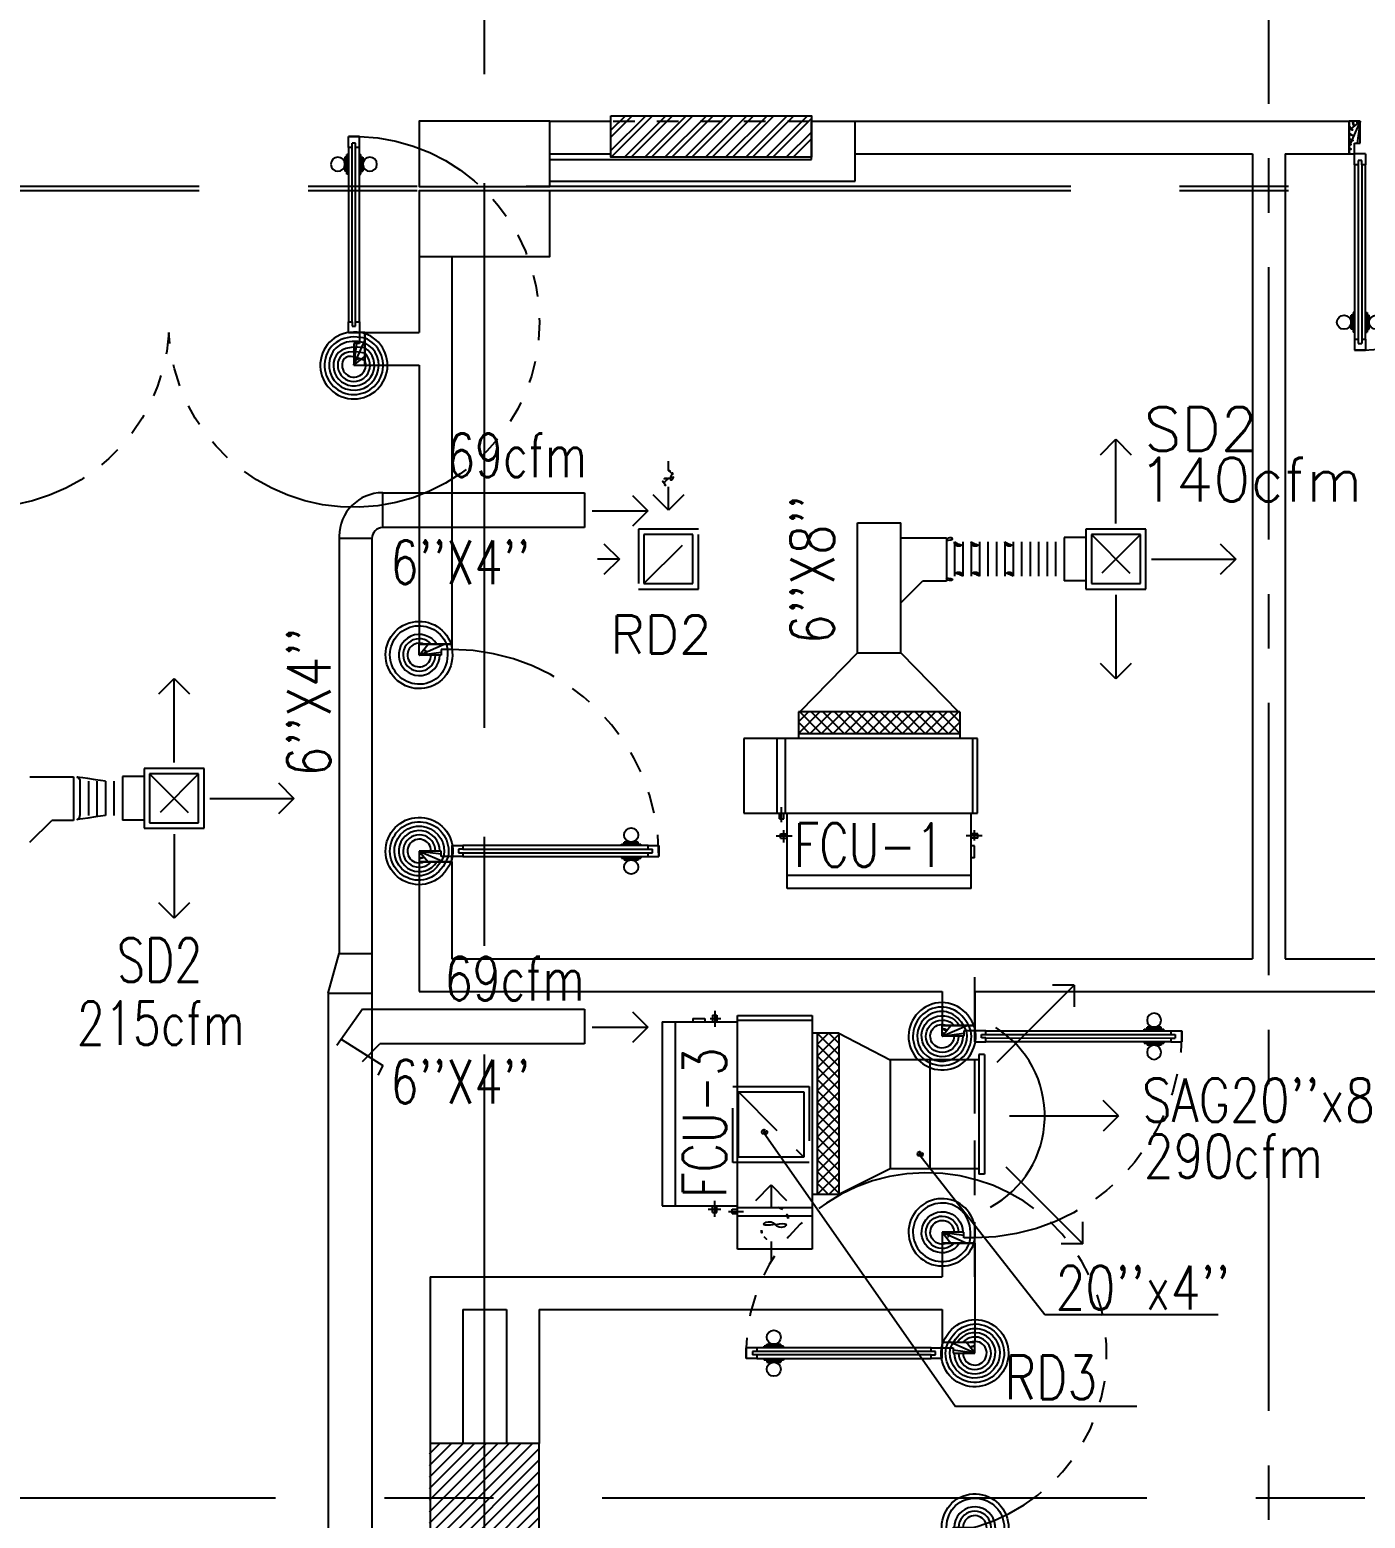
# Model space of a CAD drawing. Extents: x 417866231.7 to 417866328.5, y 43498046.7 to 43498124.2.
# Drawn here: x 417866245.95 to 417866252.08, y 43498075.1 to 43498081.93 of the extents above; entities that cross this region are included whole.
import ezdxf

# ---------------------------------------------------------------- set-up
doc = ezdxf.new("R2010")
doc.units = 0
doc.header["$MEASUREMENT"] = 0
for name, pattern in [('CENTER', [2, 1.25, -0.25, 0.25, -0.25]), ('CENTERX2', [4, 2.5, -0.5, 0.5, -0.5]), ('HIDDEN', [0.375, 0.25, -0.125])]:
    doc.linetypes.add(name, pattern=pattern)
doc.layers.get('0').update_dxf_attribs({"linetype": 'CONTINUOUS'})
for name, color, linetype in [('AXES', 11, 'CENTERX2'), ('AXES1', 11, 'CENTER'), ('COL', 7, 'CONTINUOUS'), ('DOOR', 9, 'CONTINUOUS'), ('DUCT', 6, 'CONTINUOUS'), ('FCU', 6, 'CONTINUOUS'), ('FHC', 9, 'CONTINUOUS'), ('HAT', 11, 'CONTINUOUS'), ('M-AC-FLEX', 7, 'CONTINUOUS'), ('M-EGU.', 2, 'CONTINUOUS'), ('M-TEXT', 2, 'CONTINUOUS'), ('PSUPPLY', 3, 'HIDDEN'), ('WALL', 9, 'CONTINUOUS')]:
    doc.layers.add(name, color=color, linetype=linetype)
doc.styles.add('ROMANS', font='ROMANS.shx', dxfattribs={"width": 0.6})

# ---------------------------------------------------------------- blocks, each defined once
blk = doc.blocks.new('D1000')
at = {"layer": 'DOOR', "color": 7, "linetype": 'ByBlock'}
for p, q in [((0, 0), (-150, 0)), ((-150, 0), (-150, -25)), ((-150, 0), (0, 0)), ((0, -50), (-113.7099299924448, 0)), ((0, -50), (-40.1457343158545, 0)), ((0, -50), (0, 0)), ((-1049.994220409368, -25.1743907785567), (-1099.994220409368, -25.1743907785567)), ((-1099.994220409368, -75.1743907785567), (-1099.994220409368, -25.1743907785567)), ((-1099.994220409368, -25.1743907785567), (-1099.994220409368, -75.1743907785567)), ((-1049.994220409368, -42.1743907785276), (-1069.994220409368, -42.1743907785276)), ((-1069.994220409368, -42.1743907785567), (-1069.994220409368, -58.1743907785567)), ((-1049.994220409368, -58.1743907785567), (-1069.994220409368, -58.1743907785567)), ((-1049.994220409368, -25.1743907785567), (-1049.994220409368, -42.1743907785276)), ((-1049.994220409368, -58.1743907785567), (-1049.994220409368, -75.1743907785567)), ((-927.6366776307696, -17.97439077851595), (-1017.63667763077, -17.97439077851595)), ((-1017.63667763077, -25.1743907785567), (-1017.63667763077, -17.97439077851595)), ((-1005.036677630764, -8.974390778515954), (-940.2366776307754, -8.974390778515954)), ((-1005.036677630764, -17.97439077851595), (-1005.036677630764, -8.974390778515954)), ((-1005.036677630764, -17.97439077851595), (-940.2366776307754, -17.97439077851595)), ((-940.2366776307754, -17.97439077851595), (-940.2366776307754, -8.974390778515954)), ((-927.6366776307696, -25.1743907785567), (-927.6366776307696, -17.97439077851595)), ((-200, -42), (-200, -25)), ((-200, -25), (-150, -25)), ((-180, -42), (-200, -42)), ((-200, -75), (-200, -58)), ((-200, -58), (-180, -58)), ((-180, -58), (-180, -42)), ((-150, -75), (-150, -25)), ((-150, -25), (-100, -25)), ((-100, -25), (-100, -50)), ((0, -50), (-100, -36.64271395650576)), ((-100, -50), (0, -50)), ((-1049.994220409368, -75.1743907785567), (-1099.994220409397, -75.17439077803283)), ((-1017.63667763077, -75.1743907785567), (-1017.63667763077, -82.37439077859744)), ((-927.6366776307696, -82.37439077859744), (-1017.63667763077, -82.37439077859744)), ((-1005.036677630764, -82.37439077859744), (-940.2366776307754, -82.37439077859744)), ((-1005.036677630764, -82.37439077859744), (-1005.036677630764, -91.37439077859744)), ((-1005.036677630764, -91.37439077859744), (-940.2366776307754, -91.37439077859744)), ((-940.2366776307754, -82.37439077859744), (-940.2366776307754, -91.37439077859744)), ((-927.6366776307696, -75.1743907785567), (-927.6366776307696, -82.37439077859744)), ((-150, -75), (-200, -75)), ((0, -950), (-113.7099299924448, -1000)), ((-100, -975), (-100, -950)), ((0, -950), (-100, -963.3572860434942)), ((-100, -950), (0, -950)), ((0, -950), (-40.1457343158545, -1000)), ((0, -950), (0, -1000)), ((-150, -975), (-100, -975)), ((-150, -1000), (-150, -975)), ((-150, -1000), (0, -1000)), ((0, -1000), (-150, -1000))]:
    blk.add_line(p, q, dxfattribs=at)
at = {"layer": 'DOOR', "linetype": 'ByBlock'}
for p, q in [((-200, -25), (-1049.994220409368, -25.1743907785567)), ((-200, -42), (-1049.994220409368, -42.1743907785276)), ((-200, -58), (-1049.994220409368, -58.1743907785567)), ((-1049.994220409368, -75.1743907785567), (-200, -75))]:
    blk.add_line(p, q, dxfattribs=at)
at = {"layer": 'DOOR', "color": 7, "linetype": 'ByBlock'}
for centre in [(-972.6366776307696, 23.35655343646067), (-972.6366776307696, -123.7053349935159)]:
    blk.add_circle(centre, 32.39999999998526, dxfattribs=at)
for centre, radius, start, end in [((0, -50), 134.4019578127773, 158.1598493927677, 169.2800236452233), ((0, -50), 74.40195781277725, 137.7764264164989, 180), ((0, -50), 54.40195781277725, 113.2073828916783, 180), ((0, -50), 154.4019578127773, 161.1052885493303, 166.2857707774695), ((0, -50), 114.4019578127773, 154.0838418822192, 167.37742587102), ((0, -50), 94.40195781277725, 148.0181880332501, 180), ((0, -50), 34.40195781277725, 90, 180), ((0, -50), 14.40195781277725, 90, 180), ((0, -950), 94.40195781277725, 180, 211.9818119667498), ((0, -950), 74.40195781277725, 180, 222.2235735835011), ((0, -950), 54.40195781277725, 180, 246.7926171083217), ((0, -950), 34.40195781277725, 180, 270), ((0, -950), 14.40195781277725, 180, 270), ((0, -950), 154.4019578127773, 193.7142292225305, 198.8947114506697), ((0, -950), 134.4019578127773, 190.7199763547767, 201.8401506072323)]:
    blk.add_arc(centre, radius, start, end, dxfattribs=at)
at = {"layer": 'DOOR', "linetype": 'HIDDEN', "ltscale": 0.5}
blk.add_arc((-149.4480923587253, -24.45375900973158), 950.5464012146837, 180.0434372933824, 269.9667328389054, dxfattribs=at)
blk = doc.blocks.new('C5')
at = {"layer": 'HAT', "linetype": 'ByBlock'}
h = blk.add_hatch(dxfattribs=at)
h.set_pattern_fill('ANSI31', color=256, scale=300, style=0)
h.set_pattern_definition([(45, (-223356.1822811712, -51411.00533739349), (-26.51650429449553, 26.51650429449553), [])])
h.paths.add_polyline_path([(300.0000000001455, 300.0000000000218), (0, 300.0000000000146), (0, 1.455191522836685e-11), (300.0000000001164, 3.637978807091713e-11)])
h.paths.add_polyline_path([(599.9999999999709, 300.0000000000073), (300.0000000001455, 300.0000000000073), (300.0000000000873, 4.365574568510056e-11), (600, 6.548361852765083e-11)])
at = {"layer": 'COL'}
blk.add_lwpolyline([(600, 300.0000000000509), (0, 300.0000000000218), (0, 2.91038304567337e-11), (600, 5.820766091346741e-11)], close=True, dxfattribs=at)
blk = doc.blocks.new('DOOR90')
at = {"layer": 'DOOR', "color": 7, "linetype": 'ByBlock'}
for p, q in [((-150, 0), (0, 0)), ((-150, 0), (-150, -25)), ((0, -50), (-113.7099299924448, 0)), ((0, -50), (-40.1457343158545, 0)), ((0, -50), (0, 0)), ((-1000, -25), (-1050, -25)), ((-1050, -75), (-1050, -25)), ((-1050, -25), (-1050, -75)), ((-1000, -41.9999999999709), (-1020, -41.9999999999709)), ((-1020, -42), (-1020, -58)), ((-1000, -58), (-1020, -58)), ((-1000, -25), (-1000, -41.9999999999709)), ((-1000, -58), (-1000, -75)), ((-877.6424572214019, -17.79999999995925), (-967.6424572214019, -17.79999999995925)), ((-967.6424572214019, -25), (-967.6424572214019, -17.79999999995925)), ((-955.0424572214251, -8.799999999959255), (-890.2424572213786, -8.799999999959255)), ((-955.0424572214251, -17.79999999995925), (-955.0424572214251, -8.799999999959255)), ((-955.0424572214251, -17.79999999995925), (-890.2424572213786, -17.79999999995925)), ((-890.2424572213786, -17.79999999995925), (-890.2424572213786, -8.799999999959255)), ((-877.6424572214019, -25), (-877.6424572214019, -17.79999999995925)), ((-200, -25), (-150, -25)), ((-200, -42), (-200, -25)), ((-180, -42), (-200, -42)), ((-200, -58), (-180, -58)), ((-200, -75), (-200, -58)), ((-180, -58), (-180, -42)), ((-150, -25), (-100, -25)), ((-150, -75), (-150, -25)), ((-100, -25), (-100, -50)), ((0, -50), (-100, -36.64271395650576)), ((-100, -50), (0, -50)), ((-1000, -75), (-1050, -74.99999999947613)), ((-967.6424572214019, -75), (-967.6424572214019, -82.20000000004075)), ((-877.6424572214019, -82.20000000004075), (-967.6424572214019, -82.20000000004075)), ((-955.0424572214251, -82.20000000004075), (-890.2424572213786, -82.20000000004075)), ((-955.0424572214251, -82.20000000004075), (-955.0424572214251, -91.20000000004075)), ((-955.0424572214251, -91.20000000004075), (-890.2424572213786, -91.20000000004075)), ((-890.2424572213786, -82.20000000004075), (-890.2424572213786, -91.20000000004075)), ((-877.6424572214019, -75), (-877.6424572214019, -82.20000000004075)), ((-150, -75), (-200, -75)), ((-150, -875), (-100, -875)), ((-150, -900), (-150, -875)), ((0, -850), (-113.7099299924448, -900)), ((-100, -875), (-100, -850)), ((0, -850), (-100, -863.3572860434942)), ((-100, -850), (0, -850)), ((0, -850), (-40.1457343158545, -900)), ((0, -850), (0, -900)), ((-150, -900), (0, -900)), ((0, -900), (-150, -900))]:
    blk.add_line(p, q, dxfattribs=at)
at = {"layer": 'DOOR', "linetype": 'ByBlock'}
for p, q in [((-200, -25), (-1000, -25)), ((-200, -42), (-1000, -41.9999999999709)), ((-200, -58), (-1000, -58)), ((-1000, -75), (-200, -75))]:
    blk.add_line(p, q, dxfattribs=at)
at = {"layer": 'DOOR', "color": 7, "linetype": 'ByBlock'}
for centre in [(-922.6424572214019, 23.53094421501737), (-922.6424572214019, -123.5309442149592)]:
    blk.add_circle(centre, 32.39999999998526, dxfattribs=at)
for centre, radius, start, end in [((0, -50), 154.4019578127773, 161.1052885482714, 166.2857707768669), ((0, -50), 94.40195781277725, 148.0181880328085, 180), ((0, -50), 134.4019578127773, 158.159849394549, 169.2800236450682), ((0, -50), 114.4019578127773, 154.0838418822192, 167.37742587102), ((0, -50), 74.40195781277725, 137.7764264185456, 180), ((0, -50), 54.40195781277725, 113.2073828924446, 180), ((0, -50), 34.40195781277725, 90, 180), ((0, -50), 14.40195781277725, 90, 180), ((0, -850), 154.4019578127773, 193.7142292231331, 198.8947114517286), ((0, -850), 134.4019578127773, 190.7199763549318, 201.840150605451), ((0, -850), 94.40195781277725, 180, 211.9818119671915), ((0, -850), 74.40195781277725, 180, 222.2235735814543), ((0, -850), 54.40195781277725, 180, 246.7926171075554), ((0, -850), 34.40195781277725, 180, 270), ((0, -850), 14.40195781277725, 180, 270)]:
    blk.add_arc(centre, radius, start, end, dxfattribs=at)
at = {"layer": 'DOOR', "linetype": 'HIDDEN', "ltscale": 0.5}
blk.add_arc((-222.2222222220153, -49.99999999976717), 828.155208510499, 178.270116378131, 275.0030377036063, dxfattribs=at)
blk = doc.blocks.new('A$C272A55A0')
at = {"layer": 'DOOR', "color": 0, "linetype": 'ByBlock'}
for p, q in [((-0.0001203324354719371, 900.3541752648598), (-0.0001203324500238523, 1050.354175264831)), ((49.99987966756453, 1050.354175264918), (-0.0001203324354719371, 1050.354175264918)), ((49.99987966756453, 950.354175264918), (49.99987966756453, 1050.354175264918)), ((1749.999879667535, 950.354175264918), (1749.999879667535, 1050.354175264918)), ((1749.999879667535, 1050.354175264918), (1799.999879667535, 1050.354175264918)), ((1799.999879667535, 1050.354175264918), (1799.999879667535, 900.354175264918)), ((-0.0001203324354719371, 900.354175264918), (24.99987966756453, 900.354175264918)), ((24.99987966756453, 950.354175264918), (49.99987966756453, 950.354175264918)), ((24.99987966756453, 900.354175264918), (24.99987966756453, 950.354175264918)), ((74.99987966756453, 900.354175264918), (24.99987966756453, 900.354175264918)), ((24.99987966756453, 850.354175264918), (24.99987966756453, 900.354175264918)), ((74.99987966756453, 900.354175264918), (74.99987966756453, 850.354175264918)), ((1724.999879667535, 900.354175264918), (1774.999879667535, 900.354175264918)), ((1724.999879667535, 900.354175264918), (1724.999879667535, 850.354175264918)), ((1774.999879667535, 950.354175264918), (1749.999879667535, 950.354175264918)), ((1774.999879667535, 900.354175264918), (1774.999879667535, 950.354175264918)), ((1799.999879667535, 900.354175264918), (1774.999879667535, 900.354175264918)), ((1774.999879667535, 850.354175264918), (1774.999879667535, 900.354175264918)), ((41.99987966756453, 850.354175264918), (24.99987966756453, 850.354175264918)), ((57.99987966756453, 870.354175264918), (41.99987966756453, 870.354175264918)), ((41.99987966756453, 870.354175264918), (41.99987966756453, 850.354175264918)), ((57.99987966756453, 850.354175264918), (57.99987966756453, 870.354175264918)), ((74.99987966756453, 850.354175264918), (57.99987966756453, 850.354175264918)), ((1724.999879667535, 850.354175264918), (1741.999879667535, 850.354175264918)), ((1741.999879667535, 870.354175264918), (1757.999879667535, 870.354175264918)), ((1741.999879667535, 850.354175264918), (1741.999879667535, 870.354175264918)), ((1757.999879667535, 870.354175264918), (1757.999879667535, 850.354175264918)), ((1757.999879667535, 850.354175264918), (1774.999879667535, 850.354175264918)), ((1717.799879667495, 160.1117180435103), (1708.799879667495, 160.1117180435103)), ((1708.799879667495, 95.31171804352198), (1708.799879667495, 160.1117180435103)), ((1724.999879667535, 172.7117180435162), (1717.799879667495, 172.7117180435162)), ((1717.799879667495, 172.7117180435162), (1717.799879667495, 82.71171804351616)), ((1717.799879667495, 95.31171804352198), (1717.799879667495, 160.1117180435103)), ((1774.999879667535, 172.7117180435162), (1782.199879667576, 172.7117180435162)), ((1782.199879667576, 172.7117180435162), (1782.199879667576, 82.71171804351616)), ((1782.199879667576, 160.1117180435103), (1791.199879667576, 160.1117180435103)), ((1782.199879667576, 95.31171804352198), (1782.199879667576, 160.1117180435103)), ((1791.199879667576, 95.31171804352198), (1791.199879667576, 160.1117180435103)), ((1717.799879667495, 95.31171804352198), (1708.799879667495, 95.31171804352198)), ((1724.999879667535, 82.71171804351616), (1717.799879667495, 82.71171804351616)), ((1774.999879667535, 82.71171804351616), (1782.199879667576, 82.71171804351616)), ((1782.199879667576, 95.31171804352198), (1791.199879667576, 95.31171804352198)), ((24.99987966756453, 50.35417526491801), (41.99987966753542, 50.35417526491801)), ((24.99987966756453, 50.35417526491801), (24.99987966756453, 0.3541752649180125)), ((24.99987966756453, 0.3541752649180125), (74.99987966756453, 0.3541752649180125)), ((74.99987966756453, 0.3541752649180125), (24.99987966756453, 0.3541752649180125)), ((41.99987966753542, 50.35417526491801), (41.99987966753542, 30.35417526491801)), ((41.99987966756453, 30.35417526491801), (57.99987966756453, 30.35417526491801)), ((57.99987966756453, 50.35417526491801), (74.99987966756453, 50.35417526491801)), ((57.99987966756453, 50.35417526491801), (57.99987966756453, 30.35417526491801)), ((74.99987966756453, 50.35417526491801), (74.99987966704066, 0.3541752648889087)), ((1741.999879667535, 50.35417526491801), (1724.999879667535, 50.35417526491801)), ((1724.999879667535, 50.35417526491801), (1724.999879668059, 0.3541752648889087)), ((1774.999879667535, 0.3541752649180125), (1724.999879667535, 0.3541752649180125)), ((1724.999879667535, 0.3541752649180125), (1774.999879667535, 0.3541752649180125)), ((1741.999879667535, 50.35417526491801), (1741.999879667535, 30.35417526491801)), ((1757.999879667535, 30.35417526491801), (1741.999879667535, 30.35417526491801)), ((1774.999879667535, 50.35417526491801), (1757.999879667565, 50.35417526491801)), ((1757.999879667565, 50.35417526491801), (1757.999879667565, 30.35417526491801)), ((1774.999879667535, 50.35417526491801), (1774.999879667535, 0.3541752649180125))]:
    blk.add_line(p, q, dxfattribs=at)
at = {"layer": 'DOOR', "color": 9, "linetype": 'ByBlock'}
for p, q in [((49.99987966756453, 1050.354175264918), (-0.0001203324354719371, 1010.208440949064)), ((49.99987966756453, 1050.354175264918), (-0.0001203324354719371, 936.6442452724732)), ((49.99987966756453, 1050.354175264918), (36.64259362407029, 950.354175264918)), ((1749.999879667535, 1050.354175264918), (1799.999879667535, 1010.208440949064)), ((1749.999879667535, 1050.354175264918), (1799.999879667535, 936.6442452724732)), ((1749.999879667535, 1050.354175264918), (1763.35716571103, 950.354175264918))]:
    blk.add_line(p, q, dxfattribs=at)
at = {"layer": 'DOOR', "linetype": 'ByBlock'}
for p, q in [((24.99987966756453, 850.354175264918), (24.99987966756453, 50.35417526491801)), ((41.99987966756453, 850.354175264918), (41.99987966753542, 50.35417526491801)), ((57.99987966756453, 850.354175264918), (57.99987966756453, 50.35417526491801)), ((74.99987966756453, 50.35417526491801), (74.99987966756453, 850.354175264918)), ((1724.999879667535, 50.35417526491801), (1724.999879667535, 850.354175264918)), ((1741.999879667535, 850.354175264918), (1741.999879667535, 50.35417526491801)), ((1757.999879667535, 850.354175264918), (1757.999879667565, 50.35417526491801)), ((1774.999879667535, 850.354175264918), (1774.999879667535, 50.35417526491801))]:
    blk.add_line(p, q, dxfattribs=at)
at = {"layer": 'DOOR', "color": 0, "linetype": 'ByBlock'}
for centre in [(1676.468935452576, 127.7117180435162), (1823.530823882553, 127.7117180435162)]:
    blk.add_circle(centre, 32.39999999998526, dxfattribs=at)
at = {"layer": 'DOOR', "color": 9, "linetype": 'ByBlock'}
for centre, radius, start, end in [((49.99987966756453, 1050.354175264918), 54.40195781277725, 203.2073828919769, 270), ((49.99987966756453, 1050.354175264918), 34.40195781277725, 180, 270), ((49.99987966756453, 1050.354175264918), 14.40195781277725, 180, 270), ((1749.999879667535, 1050.354175264918), 14.40195781277725, 270, 0), ((1749.999879667535, 1050.354175264918), 34.40195781277725, 270, 0), ((1749.999879667535, 1050.354175264918), 54.40195781277725, 270, 336.7926171080232), ((49.99987966756453, 1050.354175264918), 74.40195781277725, 227.7764264168309, 270), ((49.99987966756453, 1050.354175264918), 94.40195781277725, 238.0181880330829, 270), ((1749.999879667535, 1050.354175264918), 74.40195781277725, 270, 312.2235735831691), ((1749.999879667535, 1050.354175264918), 94.40195781277725, 270, 301.9818119669171), ((49.99987966756453, 1050.354175264918), 114.4019578127773, 244.083841882062, 257.3774258712915), ((49.99987966756453, 1050.354175264918), 134.4019578127773, 248.1598493930308, 259.2800236451595), ((49.99987966756453, 1050.354175264918), 154.4019578127773, 251.1052885492919, 256.2857707775486), ((1749.999879667535, 1050.354175264918), 114.4019578127773, 282.6225741287084, 295.916158117938), ((1749.999879667535, 1050.354175264918), 134.4019578127773, 280.7199763548405, 291.8401506069692), ((1749.999879667535, 1050.354175264918), 154.4019578127773, 283.7142292224514, 288.8947114507081)]:
    blk.add_arc(centre, radius, start, end, dxfattribs=at)
at = {"layer": 'DOOR', "linetype": 'HIDDEN', "ltscale": 0.5}
for centre, radius, start, end in [((49.99987966756453, 851.395841931575), 851.4087845464003, 268.3173765331032, 3.296482377102192), ((1749.999879667521, 851.3958419315459), 851.4087845463584, 176.7035176228957, 271.6826234668978)]:
    blk.add_arc(centre, radius, start, end, dxfattribs=at)
at = {"layer": 'WALL', "linetype": 'ByBlock'}
blk.add_line((1799.999879667565, 900.3541752650344), (1799.99987966755, 1050.354175265005), dxfattribs=at)
blk = doc.blocks.new('COL50')
at = {"layer": 'COL'}
blk.add_lwpolyline([(-249.9999999999709, 250), (-249.9999999999418, -250), (250, -250), (249.9999999999709, 250)], close=True, dxfattribs=at)
blk = doc.blocks.new('*X61')
at = {"color": 0}
for p, q in [((203888.5557043092, 139877.714337397), (204360.5753407239, 140349.7339738117)), ((203888.5557043092, 139930.747345986), (204307.5423321349, 140349.7339738117)), ((203888.5557043092, 139983.780354575), (204254.5093235459, 140349.7339738117)), ((203888.5557043092, 140036.8133631639), (204201.4763149569, 140349.7339738117)), ((203888.5557043092, 140089.8463717529), (204148.4433063679, 140349.7339738117)), ((203888.5557043092, 140142.8793803419), (204095.4102977789, 140349.7339738117)), ((203888.5557043092, 140195.9123889309), (204042.3772891899, 140349.7339738117)), ((203888.5557043092, 140248.9453975199), (203989.3442806009, 140349.7339738117)), ((203888.5557043092, 140301.9784061089), (203936.311272012, 140349.7339738117)), ((203913.6083493129, 139849.7339738117), (204388.5557043091, 140324.6813288079)), ((203966.6413579019, 139849.7339738117), (204388.5557043091, 140271.6483202189)), ((204019.6743664909, 139849.7339738117), (204388.5557043091, 140218.6153116299)), ((204072.7073750798, 139849.7339738117), (204388.5557043091, 140165.582303041)), ((204125.7403836688, 139849.7339738117), (204388.5557043091, 140112.549294452)), ((204178.7733922578, 139849.7339738117), (204388.5557043091, 140059.516285863)), ((204231.8064008468, 139849.7339738117), (204388.5557043091, 140006.483277274)), ((204284.8394094358, 139849.7339738117), (204388.5557043091, 139953.450268685)), ((204337.8724180248, 139849.7339738117), (204388.5557043091, 139900.417260096))]:
    blk.add_line(p, q, dxfattribs=at)
blk = doc.blocks.new('*X29')
at = {"color": 0}
for p, q in [((16890.47746209932, -2466.570672882412), (16943.4517006644, -2413.596434317336)), ((16890.47746209932, -2519.603681471403), (16990.47746209933, -2419.603681471401)), ((16990.47746209933, -2512.466117304769), (16891.6077791119, -2413.596434317336)), ((16990.47746209933, -2459.433108715778), (16944.64078770089, -2413.596434317336)), ((16990.47746209933, -2565.49912589376), (16890.47746209932, -2465.499125893757)), ((16890.47746209932, -2572.636690060394), (16990.47746209933, -2472.636690060392)), ((16990.47746209933, -2618.532134482751), (16890.47746209932, -2518.532134482748)), ((16890.47746209932, -2625.669698649385), (16990.47746209933, -2525.669698649383)), ((16990.47746209933, -2671.565143071742), (16890.47746209932, -2571.565143071739)), ((16890.47746209932, -2678.702707238376), (16990.47746209933, -2578.702707238374)), ((16990.47746209933, -2724.598151660733), (16890.47746209932, -2624.59815166073)), ((16890.47746209932, -2731.735715827367), (16990.47746209933, -2631.735715827365)), ((16990.47746209933, -2777.631160249724), (16890.47746209932, -2677.631160249721)), ((16890.47746209932, -2784.768724416358), (16990.47746209933, -2684.768724416357)), ((16990.47746209933, -2830.664168838715), (16890.47746209932, -2730.664168838713)), ((16890.47746209932, -2837.801733005349), (16990.47746209933, -2737.801733005348)), ((16990.47746209933, -2883.697177427706), (16890.47746209932, -2783.697177427704)), ((16890.47746209932, -2890.83474159434), (16990.47746209933, -2790.834741594339)), ((16990.47746209933, -2936.730186016697), (16890.47746209932, -2836.730186016694)), ((16890.47746209932, -2943.867750183331), (16990.47746209933, -2843.86775018333)), ((16990.47746209933, -2989.763194605689), (16890.47746209932, -2889.763194605686)), ((16890.47746209932, -2996.900758772323), (16990.47746209933, -2896.900758772321)), ((16990.47746209933, -3042.796203194679), (16890.47746209932, -2942.796203194677)), ((16890.47746209932, -3049.933767361314), (16990.47746209933, -2949.933767361312)), ((16990.47746209933, -3095.82921178367), (16890.47746209932, -2995.829211783668)), ((16890.47746209932, -3102.966775950305), (16990.47746209933, -3002.966775950303)), ((16990.47746209933, -3148.862220372662), (16890.47746209932, -3048.862220372659)), ((16891.53081232129, -3154.946434317336), (16990.47746209933, -3055.999784539294)), ((16943.52866745501, -3154.946434317336), (16890.47746209932, -3101.89522896165)), ((16944.56382091028, -3154.946434317336), (16990.47746209933, -3109.032793128285))]:
    blk.add_line(p, q, dxfattribs=at)
blk = doc.blocks.new('WHE06')
at = {"color": 3}
for p, q in [((688.9750000238419, 621.5), (346.0749999880791, 621.5)), ((346.0749999880791, 621.5), (346.0749999880791, 469.1000000014901)), ((688.9750000238419, 469.1000000014901), (688.9750000238419, 621.5)), ((60.32499998807907, -422.25), (60.32499998807907, 422.25)), ((212.2971614003181, 437.25), (269.0589052438736, 437.25)), ((232.1000000238419, 452.25), (232.1000000238419, 422.25)), ((232.1000000238419, 452.25), (252.1000000238419, 452.25)), ((242.1000000238419, 472.1842434704304), (242.1000000238419, 399.4801759719849)), ((252.1000000238419, 452.25), (252.1000000238419, 422.25)), ((304.9940044879913, 447.6499999985099), (373.2827185988426, 447.6499999985099)), ((321.0749999880791, 457.6499999985099), (321.0749999880791, 437.6499999985099)), ((321.0749999880791, 457.6499999985099), (346.0749999880791, 457.6499999985099)), ((321.0749999880791, 437.6499999985099), (346.0749999880791, 437.6499999985099)), ((346.0749999880791, 430.4178223386407), (688.9750000238419, 430.4178223386407)), ((811.1999999880791, 370.6749999970198), (688.9750000238419, 370.6749999970198)), ((711.1999999880791, -370.6749999970198), (711.1999999880791, 370.6749999970198)), ((811.1999999880791, -370.6749999970198), (811.1999999880791, 370.6749999970198)), ((242.1000000238419, -472.1842434704304), (242.1000000238419, -399.4801759719849)), ((811.1999999880791, -370.6749999970198), (688.9750000238419, -370.6749999970198)), ((141.6357128024101, -437.25), (141.6357128024101, -422.25)), ((141.6357128024101, -437.25), (196.5700032711029, -437.25)), ((196.5700032711029, -437.25), (196.5700032711029, -422.25)), ((221.3790392279625, -437.25), (269.0589052438736, -437.25)), ((232.1000000238419, -452.25), (232.1000000238419, -422.25)), ((232.1000000238419, -452.25), (252.1000000238419, -452.25)), ((252.1000000238419, -452.25), (252.1000000238419, -422.25)), ((346.0749999880791, -430.4178223386407), (688.9750000238419, -430.4178223386407))]:
    blk.add_line(p, q, dxfattribs=at)
at = {"color": 6}
for p, q in [((0, -422.25), (0, 422.25)), ((0, 422.25), (346.0749999880791, 422.25)), ((346.0749999880791, 469.1000000014901), (346.0749999880791, -450.8250000029802)), ((688.9750000238419, 469.1000000014901), (346.0749999880791, 469.1000000014901)), ((688.9750000238419, -450.8250000029802), (688.9750000238419, 469.1000000014901)), ((0, -422.25), (346.0749999880791, -422.25)), ((346.0749999880791, -450.8250000029802), (688.9750000238419, -450.8250000029802))]:
    blk.add_line(p, q, dxfattribs=at)
at = {"color": 11}
blk.add_blockref('*X29', (-16179.27746212482, 2784.271434314549), dxfattribs=at)

msp = doc.modelspace()

# ---------------------------------------------------------------- hatches: boundary and pattern name
at = {"layer": 'FHC', "linetype": 'ByBlock', "ltscale": 0.3}
h = msp.add_hatch(dxfattribs=at)
h.set_pattern_fill('ANSI32', color=11, scale=0.175, style=0)
h.set_pattern_definition([(45, (417866016.4224228, 43498050.29278107), (-0.04640388251536718, 0.04640388251536719), []), (45, (417866016.4533588, 43498050.29278107), (-0.04640388251536718, 0.04640388251536719), [])])
h.paths.add_polyline_path([(417866249.5386051, 43498081.34378641), (417866249.5386051, 43498081.53378641), (417866248.6186051, 43498081.53378641), (417866248.6186051, 43498081.34378641)])
h.paths.add_polyline_path([(417866248.4059965, 43498080.92266268), (417866248.4059965, 43498081.34349602), (417866248.6684965, 43498081.34349602), (417866248.6684965, 43498080.92266268)], flags=9)

# ---------------------------------------------------------------- linework, layer by layer
at = {"layer": 'AXES'}
for p, q in [((417866248.0386051, 43498046.72449277), (417866248.0386051, 43498123.53716789)), ((417866306.7286051, 43498081.20878641), (417866239.0386051, 43498081.20878641)), ((417866306.7286051, 43498081.18878641), (417866239.0386051, 43498081.18878641)), ((417866307.0786051, 43498075.18878641), (417866239.0386051, 43498075.18878641))]:
    msp.add_line(p, q, dxfattribs=at)
at = {"layer": 'AXES1'}
msp.add_line((417866251.6386051, 43498053.58878641), (417866251.6386051, 43498112.40878641), dxfattribs=at)
at = {"layer": 'DUCT', "linetype": 'ByBlock'}
for p, q in [((417866247.5709726, 43498079.64369524), (417866247.5709726, 43498079.80611325)), ((417866247.5209725, 43498079.59369524), (417866247.3679756, 43498079.59369524)), ((417866247.3709725, 43498079.60369524), (417866247.3709725, 43498077.6879122)), ((417866247.5209725, 43498079.59369524), (417866247.5209725, 43498061.69918733)), ((417866247.3209726, 43498077.50579636), (417866247.3709725, 43498077.6879122)), ((417866247.3709725, 43498077.6879122), (417866247.5209725, 43498077.6879122)), ((417866247.3209726, 43498077.50579636), (417866247.5209725, 43498077.50579636)), ((417866247.3209726, 43498077.50579636), (417866247.3209726, 43498071.40199257))]:
    msp.add_line(p, q, dxfattribs=at)
at = {"layer": 'DUCT'}
for p, q in [((417866247.5709726, 43498079.80369524), (417866248.4963144, 43498079.80369524)), ((417866248.4963144, 43498079.80369524), (417866248.4963144, 43498079.64369524)), ((417866249.7494301, 43498079.06878163), (417866249.7494301, 43498079.66585862)), ((417866249.7494301, 43498079.66585862), (417866249.9494301, 43498079.66585862)), ((417866249.9494301, 43498079.06878163), (417866249.9494301, 43498079.66585862)), ((417866248.4963144, 43498079.64369524), (417866247.5709726, 43498079.64369524)), ((417866249.9477874, 43498079.59711993), (417866250.1578447, 43498079.59711993)), ((417866250.1578447, 43498079.59711993), (417866250.1578447, 43498079.39711993)), ((417866249.9477874, 43498079.29711993), (417866250.0477874, 43498079.39711993)), ((417866250.1578447, 43498079.39711993), (417866250.0477874, 43498079.39711993)), ((417866249.7494301, 43498079.06878163), (417866249.4847623, 43498078.79759405)), ((417866249.7494301, 43498079.06878163), (417866249.9494301, 43498079.06878163)), ((417866249.9494301, 43498079.06878163), (417866250.2140208, 43498078.79759405)), ((417866245.9515262, 43498078.49931534), (417866246.1515262, 43498078.49931534)), ((417866246.1515262, 43498078.49931534), (417866246.1515262, 43498078.29931535)), ((417866245.9515262, 43498078.19931535), (417866246.0515262, 43498078.29931535)), ((417866246.1515262, 43498078.29931535), (417866246.0515262, 43498078.29931535)), ((417866247.4776269, 43498077.43345182), (417866247.3600358, 43498077.26551434)), ((417866247.4776269, 43498077.43345182), (417866248.4963144, 43498077.43345182)), ((417866248.4963144, 43498077.43345182), (417866248.4963144, 43498077.27345182)), ((417866247.3806447, 43498077.29494681), (417866247.5721132, 43498077.17480095)), ((417866247.4776269, 43498077.19345182), (417866247.5576269, 43498077.27345182)), ((417866248.4963144, 43498077.27345182), (417866247.5576269, 43498077.27345182)), ((417866247.5721132, 43498077.17480095), (417866247.5490947, 43498077.12964745)), ((417866247.5721132, 43498077.17480095), (417866247.5721132, 43498077.17480095))]:
    msp.add_line(p, q, dxfattribs=at)
at = {"layer": 'DUCT', "linetype": 'Continuous'}
for p, q in [((417866249.6641743, 43498077.32332741), (417866249.8998622, 43498077.20065483)), ((417866250.0823876, 43498077.20065483), (417866249.8998622, 43498077.20065483)), ((417866249.8998622, 43498077.20065483), (417866249.8998622, 43498076.70065382)), ((417866249.8998622, 43498076.70065382), (417866249.6641743, 43498076.58197591)), ((417866250.0823876, 43498076.70065382), (417866249.8998622, 43498076.70065382))]:
    msp.add_line(p, q, dxfattribs=at)
at = {"layer": 'DUCT', "linetype": 'ByBlock'}
for centre, radius in [((417866247.5709726, 43498079.60369524), 0.2), ((417866247.5709726, 43498079.59369524), 0.05)]:
    msp.add_arc(centre, radius, 90, 180, dxfattribs=at)
at = {"layer": 'FHC', "color": 250, "linetype": 'HIDDEN', "ltscale": 0.25}
msp.add_line((417866248.6283106, 43498081.50878641), (417866249.5229617, 43498081.50878641), dxfattribs=at)
at = {"layer": 'FHC', "linetype": 'ByBlock', "ltscale": 0.3}
msp.add_lwpolyline([(417866248.6186051, 43498081.53378641), (417866249.5386051, 43498081.53378641), (417866249.5386051, 43498081.34378641), (417866248.6186051, 43498081.34378641)], close=True, dxfattribs=at)
at = {"layer": 'M-AC-FLEX', "color": 11}
for p, q in [((417866250.1948733, 43498079.57753336), (417866250.1948733, 43498079.42003946)), ((417866250.1948733, 43498079.57753336), (417866250.1948733, 43498079.42003946)), ((417866250.2338733, 43498079.57753336), (417866250.2338733, 43498079.42003946)), ((417866250.2338733, 43498079.57753336), (417866250.2338733, 43498079.42003946)), ((417866250.2715023, 43498079.57753336), (417866250.2715023, 43498079.42003946)), ((417866250.2715023, 43498079.57753336), (417866250.2715023, 43498079.42003946)), ((417866250.3105023, 43498079.57753336), (417866250.3105023, 43498079.42003946)), ((417866250.3105023, 43498079.57753336), (417866250.3105023, 43498079.42003946)), ((417866250.3488185, 43498079.57753336), (417866250.3488185, 43498079.42003946)), ((417866250.3488185, 43498079.57753336), (417866250.3488185, 43498079.42003946)), ((417866250.3878185, 43498079.57753336), (417866250.3878185, 43498079.42003946)), ((417866250.3878185, 43498079.57753336), (417866250.3878185, 43498079.42003946)), ((417866250.4261347, 43498079.57753336), (417866250.4261347, 43498079.42003946)), ((417866250.4261347, 43498079.57753336), (417866250.4261347, 43498079.42003946)), ((417866250.4651347, 43498079.57753336), (417866250.4651347, 43498079.42003946)), ((417866250.4651347, 43498079.57753336), (417866250.4651347, 43498079.42003946)), ((417866250.5034509, 43498079.57753336), (417866250.5034509, 43498079.42003946)), ((417866250.5424509, 43498079.57753336), (417866250.5424509, 43498079.42003946)), ((417866250.5814509, 43498079.57753336), (417866250.5814509, 43498079.42003946)), ((417866250.6204509, 43498079.57753336), (417866250.6204509, 43498079.42003946)), ((417866250.6594509, 43498079.57753336), (417866250.6594509, 43498079.42003946)), ((417866250.698451, 43498079.57753336), (417866250.698451, 43498079.42003946)), ((417866246.181125, 43498078.47953337), (417866246.181125, 43498078.32203946)), ((417866246.220125, 43498078.47953337), (417866246.220125, 43498078.32203946)), ((417866246.259125, 43498078.47953337), (417866246.259125, 43498078.32203946)), ((417866246.298125, 43498078.47953337), (417866246.298125, 43498078.32203946)), ((417866246.3371251, 43498078.47953337), (417866246.3371251, 43498078.32203946)), ((417866246.3761251, 43498078.47953337), (417866246.3761251, 43498078.32203946))]:
    msp.add_line(p, q, dxfattribs=at)
at = {"layer": 'M-AC-FLEX'}
for points in [[(417866250.1578447, 43498079.5847886, -0.8381565069108586), (417866250.1948733, 43498079.57753336)], [(417866250.2331861, 43498079.57753336, -1.017916123276695), (417866250.2715023, 43498079.57753336)], [(417866250.2721895, 43498079.57753336, 1.017916123276695), (417866250.2338733, 43498079.57753336)], [(417866250.3878185, 43498079.57753336, -1), (417866250.3488185, 43498079.57753336, 1.01800509972273), (417866250.3105023, 43498079.57753336)], [(417866250.3488185, 43498079.57753336, 1), (417866250.3878185, 43498079.57753336, -1.01800509972273), (417866250.4261347, 43498079.57753336)], [(417866250.6204509, 43498079.57753336, -0.9999999999999997), (417866250.5814509, 43498079.57753336, 0.9999999999999997), (417866250.5424509, 43498079.57753336, -0.9999999999999997), (417866250.5034509, 43498079.57753336, 1.01800509972273), (417866250.4651347, 43498079.57753336)], [(417866250.5814509, 43498079.57753336, 1), (417866250.6204509, 43498079.57753336, -0.9999999999999997), (417866250.6594509, 43498079.57753336)], [(417866250.6594509, 43498079.57753336, 1), (417866250.6204509, 43498079.57753336)], [(417866250.698451, 43498079.57753336, -1), (417866250.6594509, 43498079.57753336, 0.9999999999999997), (417866250.620451, 43498079.57753336)], [(417866250.620451, 43498079.57753336, -1), (417866250.6594509, 43498079.57753336)], [(417866250.1578447, 43498079.41278423, 0.8381565069108586), (417866250.1948733, 43498079.42003946)], [(417866250.2331862, 43498079.41935235, 1.00000155094459), (417866250.2715023, 43498079.42003946)], [(417866250.2721894, 43498079.41935235, -1.00000155094459), (417866250.2338733, 43498079.42003946)], [(417866250.3878185, 43498079.42003946, 1), (417866250.3488185, 43498079.42003946, -1.018005099723095), (417866250.3105023, 43498079.42003946)], [(417866250.3488185, 43498079.42003946, -1), (417866250.3878185, 43498079.42003946, 1.018005099723095), (417866250.4261347, 43498079.42003946)], [(417866250.6204509, 43498079.42003946, 0.9999999999999997), (417866250.5814509, 43498079.42003946, -0.9999999999999997), (417866250.5424509, 43498079.42003946, 1), (417866250.5034509, 43498079.42003946, -1.018005099723095), (417866250.4651347, 43498079.42003946)], [(417866250.5814509, 43498079.42003946, -1), (417866250.6204509, 43498079.42003946, 0.9999999999999997), (417866250.6594509, 43498079.42003946)], [(417866250.6594508, 43498079.41999125, -1.000000764127005), (417866250.6204509, 43498079.42003946)], [(417866250.698451, 43498079.42003946, 1), (417866250.6594509, 43498079.42003946, -0.9999999999999997), (417866250.620451, 43498079.42003946)], [(417866250.620451, 43498079.41999125, 1.000000764127005), (417866250.6594509, 43498079.42003946)], [(417866246.298125, 43498078.47953337, -1), (417866246.259125, 43498078.47953337, 0.9999999999999997), (417866246.220125, 43498078.47953337, -0.9999999999999997), (417866246.181125, 43498078.47953337, 0.601095585022401), (417866246.1515262, 43498078.495942, 0.601095585022401)], [(417866246.259125, 43498078.47953337, 1), (417866246.298125, 43498078.47953337, -0.9999999999999997), (417866246.337125, 43498078.47953337)], [(417866246.337125, 43498078.47953337, 1), (417866246.298125, 43498078.47953337)], [(417866246.3761251, 43498078.47953337, -1), (417866246.3371251, 43498078.47953337, 0.9999999999999997), (417866246.2981251, 43498078.47953337)], [(417866246.2981251, 43498078.47953337, -1), (417866246.3371251, 43498078.47953337)], [(417866246.298125, 43498078.32203946, 1), (417866246.259125, 43498078.32203946, -0.9999999999999997), (417866246.220125, 43498078.32203946, 1), (417866246.181125, 43498078.32203946, -0.601095585022401), (417866246.1515262, 43498078.30563083, -0.601095585022401)], [(417866246.259125, 43498078.32203946, -1), (417866246.298125, 43498078.32203946, 0.9999999999999997), (417866246.337125, 43498078.32203946)], [(417866246.3371249, 43498078.32199125, -1.000000764127005), (417866246.298125, 43498078.32203946)], [(417866246.3761251, 43498078.32203946, 1), (417866246.3371251, 43498078.32203946, -0.9999999999999997), (417866246.2981251, 43498078.32203946)], [(417866246.2981251, 43498078.32199125, 1.000000764127005), (417866246.3371251, 43498078.32203946)]]:
    msp.add_lwpolyline(points, format="xyb", dxfattribs=at)
for centre, radius, start, end in [((417866250.2143734, 43498079.57753335), 0.01949999999998908, 180, 331.5686375367698), ((417866250.2143734, 43498079.57753335), 0.01949999999998908, 208.4313624632302, 0), ((417866250.2910023, 43498079.57753335), 0.01949999999998908, 180, 331.5686375367698), ((417866250.2910023, 43498079.57753335), 0.01949999999998908, 208.4313624632302, 0), ((417866250.4456347, 43498079.57753335), 0.01949999999998908, 180, 331.5686375367698), ((417866250.4456347, 43498079.57753335), 0.01949999999998908, 208.4313624632302, 0), ((417866250.2143734, 43498079.42004547), 0.0195000009375944, 28.4313693447647, 180.0177687376152), ((417866250.2143734, 43498079.42004547), 0.0195000009375944, 28.4313693447647, 180.0177687376152), ((417866250.2143734, 43498079.42004547), 0.0195000009375944, 359.9822312623847, 151.5686306552353), ((417866250.2143734, 43498079.42004547), 0.0195000009375944, 359.9822312623847, 151.5686306552353), ((417866250.2910023, 43498079.42004547), 0.0195000009375944, 28.4313693447647, 180.0177687376152), ((417866250.2910023, 43498079.42004547), 0.0195000009375944, 28.4313693447647, 180.0177687376152), ((417866250.2910023, 43498079.42004547), 0.0195000009375944, 359.9822312623847, 151.5686306552353), ((417866250.2910023, 43498079.42004547), 0.0195000009375944, 359.9822312623847, 151.5686306552353), ((417866250.4456347, 43498079.42004547), 0.0195000009375944, 28.4313693447647, 180.0177687376152), ((417866250.4456347, 43498079.42004547), 0.0195000009375944, 28.4313693447647, 180.0177687376152), ((417866250.4456347, 43498079.42004547), 0.0195000009375944, 359.9822312623847, 151.5686306552353), ((417866250.4456347, 43498079.42004547), 0.0195000009375944, 359.9822312623847, 151.5686306552353)]:
    msp.add_arc(centre, radius, start, end, dxfattribs=at)
at = {"layer": 'M-EGU.'}
for p, q in [((417866250.8652403, 43498079.97807574), (417866250.935951, 43498080.04878641)), ((417866250.935951, 43498080.04878641), (417866251.0066617, 43498079.97807574)), ((417866250.935951, 43498079.66260404), (417866250.935951, 43498080.04878641)), ((417866248.8822315, 43498079.90578822), (417866248.8822315, 43498079.94878641)), ((417866248.7177556, 43498079.79127404), (417866248.7884663, 43498079.72056336)), ((417866248.8822315, 43498079.72378641), (417866248.8115208, 43498079.79449709)), ((417866248.8822315, 43498079.72378641), (417866248.8822315, 43498079.8306433)), ((417866248.9529421, 43498079.79449709), (417866248.8822315, 43498079.72378641)), ((417866248.5322354, 43498079.72056336), (417866248.7884663, 43498079.72056336)), ((417866248.7884663, 43498079.72056336), (417866248.7177556, 43498079.64985268)), ((417866248.7697315, 43498079.61128641), (417866248.7697315, 43498079.38628641)), ((417866248.9947314, 43498079.61128641), (417866248.7697315, 43498079.61128641)), ((417866248.9947314, 43498079.38628641), (417866248.9947314, 43498079.61128641)), ((417866250.698451, 43498079.59878641), (417866250.698451, 43498079.39878641)), ((417866250.7984509, 43498079.59878641), (417866250.698451, 43498079.59878641)), ((417866250.7984509, 43498079.63628641), (417866250.7984509, 43498079.36128641)), ((417866251.073451, 43498079.63628641), (417866250.7984509, 43498079.63628641)), ((417866251.073451, 43498079.36128641), (417866251.073451, 43498079.63628641)), ((417866248.5865208, 43498079.56949709), (417866248.6572315, 43498079.49878641)), ((417866251.4152403, 43498079.56949709), (417866251.4859509, 43498079.49878641)), ((417866248.6572315, 43498079.49878641), (417866248.5561689, 43498079.49878641)), ((417866248.6572315, 43498079.49878641), (417866248.5865208, 43498079.42807573)), ((417866251.0997686, 43498079.49878641), (417866251.4859509, 43498079.49878641)), ((417866251.4859509, 43498079.49878641), (417866251.4152403, 43498079.42807573)), ((417866248.7697315, 43498079.38628641), (417866248.9947314, 43498079.38628641)), ((417866250.7984509, 43498079.39878641), (417866250.698451, 43498079.39878641)), ((417866250.7984509, 43498079.36128641), (417866251.073451, 43498079.36128641)), ((417866250.935951, 43498079.33496878), (417866250.935951, 43498078.94878641)), ((417866250.935951, 43498078.94878641), (417866250.8652403, 43498079.01949709)), ((417866251.0066617, 43498079.01949709), (417866250.935951, 43498078.94878641)), ((417866246.5429144, 43498078.88007573), (417866246.6136251, 43498078.95078641)), ((417866246.6136251, 43498078.56460404), (417866246.6136251, 43498078.95078641)), ((417866246.6136251, 43498078.95078641), (417866246.6843358, 43498078.88007573)), ((417866246.3761251, 43498078.50078641), (417866246.3761251, 43498078.30078641)), ((417866246.4761251, 43498078.50078641), (417866246.3761251, 43498078.50078641)), ((417866246.4761251, 43498078.53828641), (417866246.4761251, 43498078.26328641)), ((417866246.7511251, 43498078.53828641), (417866246.4761251, 43498078.53828641)), ((417866246.7511251, 43498078.26328641), (417866246.7511251, 43498078.53828641)), ((417866247.0929144, 43498078.47149709), (417866247.1636251, 43498078.40078641)), ((417866246.7774428, 43498078.40078641), (417866247.1636251, 43498078.40078641)), ((417866247.1636251, 43498078.40078641), (417866247.0929144, 43498078.33007573)), ((417866246.4761251, 43498078.30078641), (417866246.3761251, 43498078.30078641)), ((417866246.4761251, 43498078.26328641), (417866246.7511251, 43498078.26328641)), ((417866246.6136251, 43498078.23696878), (417866246.6136251, 43498077.85078641)), ((417866246.6136251, 43498077.85078641), (417866246.5429144, 43498077.92149709)), ((417866246.6843358, 43498077.92149709), (417866246.6136251, 43498077.85078641)), ((417866250.3914894, 43498077.1900983), (417866250.7450435, 43498077.54365241)), ((417866250.7450435, 43498077.54365241), (417866250.6450433, 43498077.54365241)), ((417866250.7450435, 43498077.54365241), (417866250.7450435, 43498077.44365221)), ((417866248.7177556, 43498077.42103062), (417866248.7884663, 43498077.35031994)), ((417866248.5322354, 43498077.35031994), (417866248.7884663, 43498077.35031994)), ((417866248.7884663, 43498077.35031994), (417866248.7177556, 43498077.27960926)), ((417866250.0823876, 43498077.20065483), (417866250.0823876, 43498076.70065382)), ((417866250.3073881, 43498077.20065483), (417866250.0823876, 43498077.20065483)), ((417866250.3323881, 43498077.22565489), (417866250.3073881, 43498077.22565489)), ((417866250.3073881, 43498077.22565489), (417866250.3073881, 43498076.67565377)), ((417866250.3323881, 43498077.22565489), (417866250.3323881, 43498076.67565377)), ((417866249.203315, 43498077.05356812), (417866249.5033156, 43498077.05356812)), ((417866249.203315, 43498076.75356752), (417866249.203315, 43498077.05356812)), ((417866249.5033156, 43498077.05356812), (417866249.5033156, 43498076.75356752)), ((417866250.9484365, 43498076.94315838), (417866250.8777257, 43498077.0138692)), ((417866250.4484355, 43498076.94315838), (417866250.9484365, 43498076.94315838)), ((417866250.9484365, 43498076.94315838), (417866250.8777257, 43498076.87244756)), ((417866249.5033156, 43498076.75356752), (417866249.203315, 43498076.75356752)), ((417866250.3073881, 43498076.70065382), (417866250.0823876, 43498076.70065382)), ((417866250.3323881, 43498076.67565377), (417866250.3073881, 43498076.67565377)), ((417866250.4311574, 43498076.70976096), (417866250.7847115, 43498076.35620686)), ((417866249.2829396, 43498076.5554484), (417866249.3536504, 43498076.62615921)), ((417866249.3536504, 43498076.62615921), (417866249.4243612, 43498076.5554484)), ((417866249.3536504, 43498076.62615921), (417866249.3536504, 43498076.52509649)), ((417866250.7847115, 43498076.35620686), (417866250.7847115, 43498076.45620706)), ((417866249.3536504, 43498076.36585833), (417866249.3536504, 43498076.27722103)), ((417866250.7847115, 43498076.35620686), (417866250.6847113, 43498076.35620686))]:
    msp.add_line(p, q, dxfattribs=at)
at = {"layer": 'M-EGU.', "linetype": 'HIDDEN'}
for p, q in [((417866249.0197315, 43498079.63628641), (417866248.7447314, 43498079.63628641)), ((417866248.7447314, 43498079.63628641), (417866248.7447314, 43498079.36128641)), ((417866248.7697315, 43498079.38628641), (417866248.9947314, 43498079.61128641)), ((417866249.0197315, 43498079.36128641), (417866249.0197315, 43498079.63628641)), ((417866250.823451, 43498079.61128641), (417866251.0484509, 43498079.38628641)), ((417866251.0484509, 43498079.61128641), (417866250.823451, 43498079.38628641)), ((417866250.823451, 43498079.61128641), (417866250.823451, 43498079.38628641)), ((417866251.0484509, 43498079.61128641), (417866250.823451, 43498079.61128641)), ((417866251.0484509, 43498079.38628641), (417866251.0484509, 43498079.61128641)), ((417866250.823451, 43498079.38628641), (417866251.0484509, 43498079.38628641)), ((417866248.7447314, 43498079.36128641), (417866249.0197315, 43498079.36128641)), ((417866246.7261251, 43498078.51328641), (417866246.5011251, 43498078.51328641)), ((417866246.5011251, 43498078.51328641), (417866246.7261251, 43498078.28828641)), ((417866246.7261251, 43498078.51328641), (417866246.5011251, 43498078.28828641)), ((417866246.5011251, 43498078.51328641), (417866246.5011251, 43498078.28828641)), ((417866246.7261251, 43498078.28828641), (417866246.7261251, 43498078.51328641)), ((417866246.5011251, 43498078.28828641), (417866246.7261251, 43498078.28828641)), ((417866250.2886251, 43498076.20378641), (417866250.2886251, 43498077.65878641)), ((417866250.2886251, 43498076.20536062), (417866250.2886251, 43498077.61786348)), ((417866249.1783149, 43498077.07856818), (417866249.5283156, 43498077.07856818)), ((417866249.1783149, 43498076.72856747), (417866249.1783149, 43498077.07856818)), ((417866249.203315, 43498077.05356812), (417866249.5033156, 43498076.75356752)), ((417866249.5283156, 43498077.07856818), (417866249.5283156, 43498076.72856747)), ((417866249.5283156, 43498076.72856747), (417866249.1783149, 43498076.72856747))]:
    msp.add_line(p, q, dxfattribs=at)
at = {"layer": 'M-EGU.'}
msp.add_lwpolyline([(417866248.8822315, 43498079.90578822, -0.1878616880635112), (417866248.9006686, 43498079.89442327, -0.2026446714702415), (417866248.9056075, 43498079.87484619, -0.6169147816705048), (417866248.8805473, 43498079.86674908, 0.6687084752237648), (417866248.8569515, 43498079.85716503, 0.1942850651709176), (417866248.8640671, 43498079.83922737, 0.1860514396155063), (417866248.8822315, 43498079.8306433)], format="xyb", dxfattribs=at)
for centre, radius, start, end in [((417866249.3658015, 43498076.45577061), 0.07038275008376396, 56.06791519368247, 99.94155587594098), ((417866249.3691406, 43498076.46073359), 0.0644010973816839, 10.09069886061577, 56.06794243221513), ((417866249.344166, 43498076.42178576), 0.03550330450034948, 39.09794158613952, 184.6011491178419), ((417866249.3985312, 43498076.46596393), 0.03454872507028574, 219.0979441099136, 10.09070198115806), ((417866249.3630697, 43498076.42330717), 0.05446809202246012, 184.6012262695696, 220.2112023299373), ((417866249.3789013, 43498076.43669115), 0.07519904755981853, 220.2111423229699, 250.379558153059)]:
    msp.add_arc(centre, radius, start, end, dxfattribs=at)
msp.add_ellipse((417866250.132828, 43498076.94315838), major_axis=(-0.3371891843117221, 0.3371891843117221), ratio=0.999999968212221, start_param=2.854131963678764, end_param=4.941636672248031, dxfattribs=at)
at = {"layer": 'PSUPPLY', "color": 4, "linetype": 'Continuous'}
for p, q in [((417866249.3190632, 43498076.8691217), (417866250.2002382, 43498075.6098666)), ((417866250.0322421, 43498076.76971492), (417866250.6100072, 43498076.03077988)), ((417866251.4054683, 43498076.03057284), (417866250.6102141, 43498076.03057284)), ((417866251.0315982, 43498075.6098666), (417866250.2002382, 43498075.6098666))]:
    msp.add_line(p, q, dxfattribs=at)
at = {"layer": 'PSUPPLY', "color": 3, "linetype": 'Continuous'}
for centre, major_axis, ratio, start_param, end_param in [((417866249.3233356, 43498076.86908764), (-0.008838861144588418, 0.00883886114458842), 0.9999998721956602, -0.7853982272996223, 2.356194426290171), ((417866249.3233356, 43498076.86908764), (-0.008838855381913141, 0.008838855381913145), 0.9999964077820435, 2.356192694080141, 5.497785347669934), ((417866250.0374565, 43498076.76772632), (-0.008838861144588418, 0.00883886114458842), 0.9999998721956602, -0.7853982272996223, 2.356194426290171), ((417866250.0374565, 43498076.76772632), (-0.008838861144588418, 0.00883886114458842), 0.9999998721956602, 2.356194426290171, 5.497787079879964)]:
    msp.add_ellipse(centre, major_axis=major_axis, ratio=ratio, start_param=start_param, end_param=end_param, dxfattribs=at)
at = {"layer": 'WALL', "linetype": 'ByBlock'}
for p, q in [((417866248.3386051, 43498081.50878641), (417866248.6186051, 43498081.50878641)), ((417866249.5386051, 43498081.50878641), (417866252.0067485, 43498081.50878641)), ((417866249.5386051, 43498081.33378641), (417866249.5386051, 43498081.50878641)), ((417866252.0067485, 43498081.50878641), (417866252.0067485, 43498081.35878641)), ((417866248.3386051, 43498081.35878641), (417866248.6186051, 43498081.35878641)), ((417866249.7386051, 43498081.35878641), (417866251.5636485, 43498081.35878641)), ((417866249.7386051, 43498081.23378641), (417866249.7386051, 43498081.35878641)), ((417866251.5636485, 43498081.35878641), (417866251.5636485, 43498077.66378641)), ((417866251.7136485, 43498081.35878641), (417866251.848831, 43498081.35878641)), ((417866251.7136485, 43498081.35878641), (417866252.0067485, 43498081.35878641)), ((417866251.7136485, 43498081.35878641), (417866251.7136485, 43498077.66378641)), ((417866248.3386051, 43498081.33378641), (417866249.5386051, 43498081.33378641)), ((417866248.3386051, 43498081.23378641), (417866249.7386051, 43498081.23378641)), ((417866247.8886051, 43498080.88878641), (417866247.8886051, 43498079.10878641)), ((417866247.4886051, 43498080.38878641), (417866247.4886051, 43498080.53878641)), ((417866247.7386051, 43498080.38878641), (417866247.7386051, 43498079.10878641)), ((417866247.7386051, 43498079.10878641), (417866247.8886051, 43498079.10878641)), ((417866247.7386051, 43498078.10878641), (417866247.7386051, 43498077.51378641)), ((417866247.7386051, 43498078.10878641), (417866247.8886051, 43498078.10878641)), ((417866247.8886051, 43498078.10878641), (417866247.8886051, 43498077.66378641)), ((417866247.8886051, 43498077.66378641), (417866251.5636485, 43498077.66378641)), ((417866251.7136485, 43498077.66378641), (417866254.9886051, 43498077.66378641)), ((417866247.7386051, 43498077.51378641), (417866250.1386051, 43498077.51378641)), ((417866250.1386051, 43498077.51378641), (417866250.1386051, 43498077.35878641)), ((417866250.2886051, 43498077.51378641), (417866254.9886051, 43498077.51378641)), ((417866250.2886051, 43498077.51378641), (417866250.2886051, 43498077.35878641)), ((417866250.2886051, 43498077.35878641), (417866250.1386051, 43498077.35878641)), ((417866250.2886051, 43498076.35878641), (417866250.1386051, 43498076.35878641)), ((417866250.1386051, 43498076.35878641), (417866250.1386051, 43498076.20378641)), ((417866250.2886051, 43498076.35878641), (417866250.2886051, 43498076.20378641)), ((417866247.7886051, 43498076.20378641), (417866250.1386051, 43498076.20378641)), ((417866247.7886051, 43498076.20378641), (417866247.7886051, 43498074.10378641)), ((417866250.2886051, 43498076.20378641), (417866250.2886051, 43498075.90378641)), ((417866247.9386051, 43498076.05378641), (417866247.9386051, 43498075.43878641)), ((417866247.9386051, 43498076.05378641), (417866248.1386051, 43498076.05378641)), ((417866247.9386051, 43498076.0537864), (417866248.1386051, 43498076.0537864)), ((417866248.1386051, 43498076.0537864), (417866248.1386051, 43498075.4387864)), ((417866248.2886051, 43498076.05378641), (417866250.1386051, 43498076.05378641)), ((417866248.2886051, 43498076.0537864), (417866248.2886051, 43498075.4387864)), ((417866250.1386051, 43498076.05378641), (417866250.1386051, 43498075.90378641)), ((417866250.1386051, 43498075.90378641), (417866250.2886051, 43498075.90378641))]:
    msp.add_line(p, q, dxfattribs=at)
at = {"layer": 'WALL', "linetype": 'Continuous'}
for p, q in [((417866249.7386051, 43498081.35878641), (417866249.7386051, 43498081.50878641)), ((417866249.7386051, 43498081.23378641), (417866249.7386051, 43498081.23378641))]:
    msp.add_line(p, q, dxfattribs=at)
at = {"layer": 'WALL'}
for p, q in [((417866247.7386051, 43498080.88878641), (417866247.7386051, 43498080.53878641)), ((417866247.4886051, 43498080.53878641), (417866247.7386051, 43498080.53878641)), ((417866247.4886051, 43498080.38878641), (417866247.7386051, 43498080.38878641))]:
    msp.add_line(p, q, dxfattribs=at)

# ---------------------------------------------------------------- block references
at = {"layer": 'COL', "xscale": 0.0009999871253967285, "yscale": 0.001000002026557922, "zscale": 0.001}
for name, p in [('C5', (417866247.7386051, 43498081.20878641)), ('C5', (417866247.7386051, 43498080.88878641)), ('COL50', (417866248.0386051, 43498075.18878641))]:
    msp.add_blockref(name, p, dxfattribs=at)
at = {"layer": 'DOOR', "color": 0, "linetype": 'ByBlock', "yscale": 0.001000002026557922, "zscale": 0.001}
for name, p, xscale, rotation in [('DOOR90', (417866252.0067485, 43498081.50878641), 0.001000002026557922, 90), ('A$C272A55A0', (417866245.6886052, 43498081.43914059), -0.0009999871253967285, 180)]:
    msp.add_blockref(name, p, dxfattribs=dict(at, xscale=xscale, rotation=rotation))
at = {"layer": 'DOOR', "color": 0, "linetype": 'Continuous', "xscale": 0.0009999871253967285, "yscale": 0.001000002026557922, "zscale": 0.001, "rotation": 180}
msp.add_blockref('D1000', (417866247.7386051, 43498078.10878641), dxfattribs=at)
at = {"layer": 'DOOR', "color": 0, "linetype": 'Continuous', "xscale": -0.0009999871253967285, "yscale": 0.001000002026557922, "zscale": 0.001}
msp.add_blockref('D1000', (417866250.1386051, 43498077.35878641), dxfattribs=at)
at = {"layer": 'DOOR', "color": 0, "linetype": 'ByBlock', "xscale": 0.0009999871253967285, "yscale": 0.001000002026557922, "zscale": 0.001}
msp.add_blockref('DOOR90', (417866250.2886051, 43498075.90378641), dxfattribs=at)
at = {"layer": 'FCU', "linetype": 'ByBlock', "yscale": 0.001000002026557922, "zscale": 0.001}
for p, xscale, rotation in [((417866249.8494301, 43498077.98639405), 0.001000002026557922, 90), ((417866248.8529727, 43498076.95265166), -0.001000002026557922, 180)]:
    msp.add_blockref('WHE06', p, dxfattribs=dict(at, xscale=xscale, rotation=rotation))
at = {"layer": 'HAT', "xscale": 0.0009999871253967285, "yscale": 0.001000002026557922, "zscale": 0.001}
msp.add_blockref('*X61', (417866043.9000494, 43497935.08905244), dxfattribs=at)

# ---------------------------------------------------------------- texts
at = {"layer": 'M-TEXT', "style": 'ROMANS'}
for s, height, p in [('SD2', 0.2, (417866251.0652277, 43498079.99605206)), ('140cfm', 0.2, (417866251.0395359, 43498079.76405022)), ('RD2', 0.175, (417866248.6157513, 43498079.06517711))]:
    msp.add_text(s, height=height, dxfattribs=at).set_placement(p)
for s, width, p in [('69cfm', 0.75, (417866247.8658822, 43498079.87575866)), ("6''X4''", 0.75, (417866247.6064343, 43498079.38460594)), ('FCU-1', 0.75, (417866249.4586862, 43498078.08617233)), ('SD2', 0.75, (417866246.3508708, 43498077.55837177)), ('69cfm', 0.75, (417866247.8549799, 43498077.47340922)), ('215cfm', 0.75, (417866246.1668395, 43498077.26884428)), ("6''X4''", 0.75, (417866247.6064343, 43498077.00030518)), ("SAG20''x8''", 0.8, (417866251.0552967, 43498076.91551158)), ('290cfm', 0.8, (417866251.0643995, 43498076.65818045)), ("20''x4''", 0.8, (417866250.6591257, 43498076.05427372)), ('RD3', 0.8, (417866250.4254907, 43498075.64259519))]:
    msp.add_text(s, height=0.2, dxfattribs=dict(at, width=width)).set_placement(p)
for s, width, p in [("6''X8''", 0.8, (417866249.642435, 43498079.10820606)), ("6''X4''", 0.8, (417866247.3317952, 43498078.50118902)), ('FCU-3', 0.75, (417866249.1476417, 43498076.56797075))]:
    msp.add_text(s, height=0.2, rotation=90, dxfattribs=dict(at, width=width)).set_placement(p)

doc.saveas('drawing.dxf')
